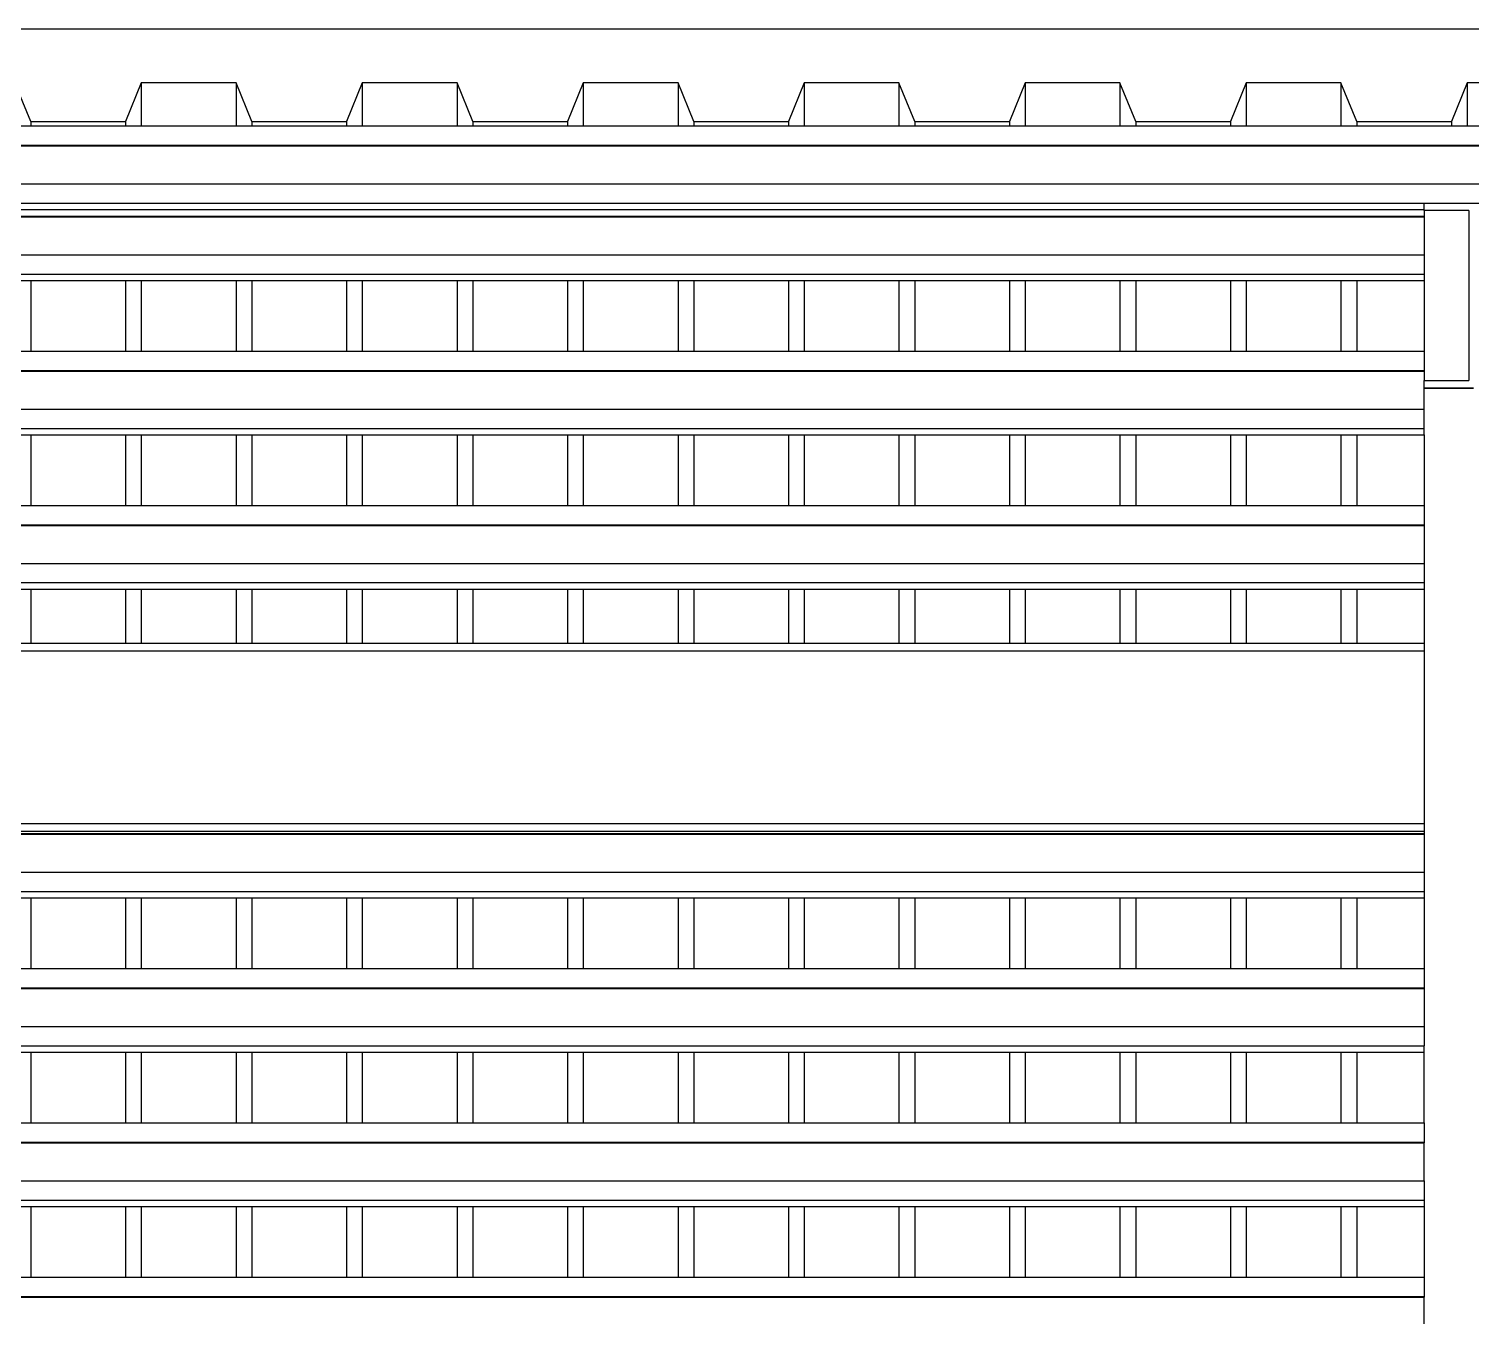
# Model space of a CAD drawing. Extents: x -101 to 101, y -14 to 18.
# Drawn here: x -41.995 to -40.152, y 10.823 to 12.469 of the extents above; entities that cross this region are included whole.
import ezdxf

# ---------------------------------------------------------------- set-up
doc = ezdxf.new("R2010")
doc.units = 0
doc.layers.get('0').update_dxf_attribs({"linetype": 'CONTINUOUS'})

msp = doc.modelspace()

# ---------------------------------------------------------------- linework, layer by layer
for p, q in [((-42.5577, 12.4686), (-39.4512, 12.4686)), ((-41.9929, 12.3502), (-42.0131, 12.3995)), ((-41.8517, 12.3995), (-41.8718, 12.3502)), ((-41.8517, 12.3995), (-41.8517, 12.3446)), ((-41.7306, 12.3995), (-41.8517, 12.3995)), ((-41.7306, 12.3995), (-41.7306, 12.3446)), ((-41.7105, 12.3502), (-41.7306, 12.3995)), ((-41.5693, 12.3995), (-41.5894, 12.3502)), ((-41.5693, 12.3995), (-41.5693, 12.3446)), ((-41.4482, 12.3995), (-41.5693, 12.3995)), ((-41.4482, 12.3995), (-41.4482, 12.3446)), ((-41.4281, 12.3502), (-41.4482, 12.3995)), ((-41.2868, 12.3995), (-41.307, 12.3502)), ((-41.2868, 12.3995), (-41.2868, 12.3446)), ((-41.1658, 12.3995), (-41.2868, 12.3995)), ((-41.1658, 12.3995), (-41.1658, 12.3446)), ((-41.1456, 12.3502), (-41.1658, 12.3995)), ((-41.0044, 12.3995), (-41.0246, 12.3502)), ((-41.0044, 12.3995), (-41.0044, 12.3446)), ((-40.8834, 12.3995), (-41.0044, 12.3995)), ((-40.8834, 12.3995), (-40.8834, 12.3446)), ((-40.8632, 12.3502), (-40.8834, 12.3995)), ((-40.722, 12.3995), (-40.7422, 12.3502)), ((-40.722, 12.3995), (-40.722, 12.3446)), ((-40.601, 12.3995), (-40.722, 12.3995)), ((-40.601, 12.3995), (-40.601, 12.3446)), ((-40.5808, 12.3502), (-40.601, 12.3995)), ((-40.4396, 12.3995), (-40.4598, 12.3502)), ((-40.4396, 12.3995), (-40.4396, 12.3446)), ((-40.3186, 12.3995), (-40.4396, 12.3995)), ((-40.3186, 12.3995), (-40.3186, 12.3446)), ((-40.2984, 12.3502), (-40.3186, 12.3995)), ((-40.1572, 12.3995), (-40.1774, 12.3502)), ((-40.1572, 12.3995), (-40.1572, 12.3446)), ((-40.0362, 12.3995), (-40.1572, 12.3995)), ((-41.9929, 12.3502), (-41.9929, 12.3446)), ((-41.9929, 12.3502), (-41.8718, 12.3502)), ((-41.8718, 12.3502), (-41.8718, 12.3446)), ((-41.7105, 12.3502), (-41.7105, 12.3446)), ((-41.7105, 12.3502), (-41.5894, 12.3502)), ((-41.5894, 12.3502), (-41.5894, 12.3446)), ((-41.4281, 12.3502), (-41.4281, 12.3446)), ((-41.4281, 12.3502), (-41.307, 12.3502)), ((-41.307, 12.3502), (-41.307, 12.3446)), ((-41.1456, 12.3502), (-41.1456, 12.3446)), ((-41.1456, 12.3502), (-41.0246, 12.3502)), ((-41.0246, 12.3502), (-41.0246, 12.3446)), ((-40.8632, 12.3502), (-40.8632, 12.3446)), ((-40.8632, 12.3502), (-40.7422, 12.3502)), ((-40.7422, 12.3502), (-40.7422, 12.3446)), ((-40.5808, 12.3502), (-40.5808, 12.3446)), ((-40.5808, 12.3502), (-40.4598, 12.3502)), ((-40.4598, 12.3502), (-40.4598, 12.3446)), ((-40.2984, 12.3502), (-40.2984, 12.3446)), ((-40.2984, 12.3502), (-40.1774, 12.3502)), ((-40.1774, 12.3502), (-40.1774, 12.3446)), ((-42.0131, 12.3446), (-41.9929, 12.3446)), ((-41.9929, 12.3446), (-41.8718, 12.3446)), ((-41.8718, 12.3446), (-41.8517, 12.3446)), ((-41.8517, 12.3446), (-41.7306, 12.3446)), ((-41.7306, 12.3446), (-41.7105, 12.3446)), ((-41.7105, 12.3446), (-41.5894, 12.3446)), ((-41.5894, 12.3446), (-41.5693, 12.3446)), ((-41.5693, 12.3446), (-41.4482, 12.3446)), ((-41.4482, 12.3446), (-41.4281, 12.3446)), ((-41.4281, 12.3446), (-41.307, 12.3446)), ((-41.307, 12.3446), (-41.2868, 12.3446)), ((-41.2868, 12.3446), (-41.1658, 12.3446)), ((-41.1658, 12.3446), (-41.1456, 12.3446)), ((-41.1456, 12.3446), (-41.0246, 12.3446)), ((-41.0246, 12.3446), (-41.0044, 12.3446)), ((-41.0044, 12.3446), (-40.8834, 12.3446)), ((-40.8834, 12.3446), (-40.8632, 12.3446)), ((-40.8632, 12.3446), (-40.7422, 12.3446)), ((-40.7422, 12.3446), (-40.722, 12.3446)), ((-40.722, 12.3446), (-40.601, 12.3446)), ((-40.601, 12.3446), (-40.5808, 12.3446)), ((-40.5808, 12.3446), (-40.4598, 12.3446)), ((-40.4598, 12.3446), (-40.4396, 12.3446)), ((-40.4396, 12.3446), (-40.3186, 12.3446)), ((-40.3186, 12.3446), (-40.2984, 12.3446)), ((-40.2984, 12.3446), (-40.1774, 12.3446)), ((-40.1774, 12.3446), (-40.1572, 12.3446)), ((-40.1572, 12.3446), (-40.0362, 12.3446)), ((-51.3423, 12.3199), (-33.3446, 12.3199)), ((-51.3423, 12.3191), (-33.3446, 12.3191)), ((-51.3423, 12.2706), (-33.3446, 12.2706)), ((-43.8423, 12.2459), (-40.2123, 12.2459)), ((-40.2123, 12.2459), (-40.0923, 12.2459)), ((-40.2123, 12.2377), (-40.2123, 12.2459)), ((-43.8423, 12.2377), (-40.2123, 12.2377)), ((-43.8423, 12.2292), (-40.2123, 12.2292)), ((-43.8423, 12.2284), (-40.2123, 12.2284)), ((-40.2123, 12.2363), (-40.2123, 12.2377)), ((-40.1554, 12.2363), (-40.2123, 12.2363)), ((-40.2123, 12.2363), (-40.2123, 12.2292)), ((-40.2123, 12.2292), (-40.2123, 12.2284)), ((-40.2123, 12.2284), (-40.2123, 12.1799)), ((-40.1554, 12.2363), (-40.1554, 12.0189)), ((-43.8423, 12.1799), (-40.2123, 12.1799)), ((-40.2123, 12.1799), (-40.2123, 12.1552)), ((-43.8423, 12.1552), (-40.2123, 12.1552)), ((-42.0131, 12.147), (-41.9929, 12.147)), ((-41.9929, 12.147), (-41.9929, 12.0566)), ((-41.9929, 12.147), (-41.8718, 12.147)), ((-41.8718, 12.147), (-41.8718, 12.0566)), ((-41.8718, 12.147), (-41.8517, 12.147)), ((-41.8517, 12.147), (-41.8517, 12.0566)), ((-41.8517, 12.147), (-41.7306, 12.147)), ((-41.7306, 12.147), (-41.7306, 12.0566)), ((-41.7306, 12.147), (-41.7105, 12.147)), ((-41.7105, 12.147), (-41.7105, 12.0566)), ((-41.7105, 12.147), (-41.5894, 12.147)), ((-41.5894, 12.147), (-41.5894, 12.0566)), ((-41.5894, 12.147), (-41.5693, 12.147)), ((-41.5693, 12.147), (-41.5693, 12.0566)), ((-41.5693, 12.147), (-41.4482, 12.147)), ((-41.4482, 12.147), (-41.4482, 12.0566)), ((-41.4482, 12.147), (-41.4281, 12.147)), ((-41.4281, 12.147), (-41.4281, 12.0566)), ((-41.4281, 12.147), (-41.307, 12.147)), ((-41.307, 12.147), (-41.307, 12.0566)), ((-41.307, 12.147), (-41.2868, 12.147)), ((-41.2868, 12.147), (-41.2868, 12.0566)), ((-41.2868, 12.147), (-41.1658, 12.147)), ((-41.1658, 12.147), (-41.1658, 12.0566)), ((-41.1658, 12.147), (-41.1456, 12.147)), ((-41.1456, 12.147), (-41.1456, 12.0566)), ((-41.1456, 12.147), (-41.0246, 12.147)), ((-41.0246, 12.147), (-41.0246, 12.0566)), ((-41.0246, 12.147), (-41.0044, 12.147)), ((-41.0044, 12.147), (-41.0044, 12.0566)), ((-41.0044, 12.147), (-40.8834, 12.147)), ((-40.8834, 12.147), (-40.8834, 12.0566)), ((-40.8834, 12.147), (-40.8632, 12.147)), ((-40.8632, 12.147), (-40.8632, 12.0566)), ((-40.8632, 12.147), (-40.7422, 12.147)), ((-40.7422, 12.147), (-40.7422, 12.0566)), ((-40.7422, 12.147), (-40.722, 12.147)), ((-40.722, 12.147), (-40.722, 12.0566)), ((-40.722, 12.147), (-40.601, 12.147)), ((-40.601, 12.147), (-40.601, 12.0566)), ((-40.601, 12.147), (-40.5808, 12.147)), ((-40.5808, 12.147), (-40.5808, 12.0566)), ((-40.5808, 12.147), (-40.4598, 12.147)), ((-40.4598, 12.147), (-40.4598, 12.0566)), ((-40.4598, 12.147), (-40.4396, 12.147)), ((-40.4396, 12.147), (-40.4396, 12.0566)), ((-40.4396, 12.147), (-40.3186, 12.147)), ((-40.3186, 12.147), (-40.3186, 12.0566)), ((-40.3186, 12.147), (-40.2984, 12.147)), ((-40.2984, 12.147), (-40.2984, 12.0566)), ((-40.2984, 12.147), (-40.2123, 12.147)), ((-40.2123, 12.1552), (-40.2123, 12.147)), ((-40.2123, 12.147), (-40.2123, 12.0566)), ((-42.0131, 12.0566), (-41.9929, 12.0566)), ((-41.9929, 12.0566), (-41.8718, 12.0566)), ((-41.8718, 12.0566), (-41.8517, 12.0566)), ((-41.8517, 12.0566), (-41.7306, 12.0566)), ((-41.7306, 12.0566), (-41.7105, 12.0566)), ((-41.7105, 12.0566), (-41.5894, 12.0566)), ((-41.5894, 12.0566), (-41.5693, 12.0566)), ((-41.5693, 12.0566), (-41.4482, 12.0566)), ((-41.4482, 12.0566), (-41.4281, 12.0566)), ((-41.4281, 12.0566), (-41.307, 12.0566)), ((-41.307, 12.0566), (-41.2868, 12.0566)), ((-41.2868, 12.0566), (-41.1658, 12.0566)), ((-41.1658, 12.0566), (-41.1456, 12.0566)), ((-41.1456, 12.0566), (-41.0246, 12.0566)), ((-41.0246, 12.0566), (-41.0044, 12.0566)), ((-41.0044, 12.0566), (-40.8834, 12.0566)), ((-40.8834, 12.0566), (-40.8632, 12.0566)), ((-40.8632, 12.0566), (-40.7422, 12.0566)), ((-40.7422, 12.0566), (-40.722, 12.0566)), ((-40.722, 12.0566), (-40.601, 12.0566)), ((-40.601, 12.0566), (-40.5808, 12.0566)), ((-40.5808, 12.0566), (-40.4598, 12.0566)), ((-40.4598, 12.0566), (-40.4396, 12.0566)), ((-40.4396, 12.0566), (-40.3186, 12.0566)), ((-40.3186, 12.0566), (-40.2984, 12.0566)), ((-40.2984, 12.0566), (-40.2123, 12.0566)), ((-40.2123, 12.0566), (-40.2123, 12.0319)), ((-43.8423, 12.0319), (-40.2123, 12.0319)), ((-43.8423, 12.0311), (-40.2123, 12.0311)), ((-40.2123, 12.0319), (-40.2123, 12.0311)), ((-40.2123, 12.0311), (-40.2123, 12.0189)), ((-40.2123, 12.0092), (-40.2123, 12.0189)), ((-40.2123, 12.0189), (-40.1554, 12.0189)), ((-40.1554, 12.0092), (-40.2123, 12.0092)), ((-40.2123, 12.0092), (-40.2123, 12.0089)), ((-40.1554, 12.0089), (-40.2123, 12.0089)), ((-40.2123, 11.9826), (-40.2123, 12.0089)), ((-40.1554, 12.0092), (-40.1554, 12.0089)), ((-40.1492, 12.0092), (-40.1554, 12.0092)), ((-40.1492, 12.0089), (-40.1554, 12.0089)), ((-43.8423, 11.9826), (-40.2123, 11.9826)), ((-40.2123, 11.9579), (-40.2123, 11.9826)), ((-43.8423, 11.9579), (-40.2123, 11.9579)), ((-42.0131, 11.9497), (-41.9929, 11.9497)), ((-41.9929, 11.9497), (-41.9929, 11.8593)), ((-41.9929, 11.9497), (-41.8718, 11.9497)), ((-41.8718, 11.9497), (-41.8718, 11.8593)), ((-41.8718, 11.9497), (-41.8517, 11.9497)), ((-41.8517, 11.9497), (-41.8517, 11.8593)), ((-41.8517, 11.9497), (-41.7306, 11.9497)), ((-41.7306, 11.9497), (-41.7306, 11.8593)), ((-41.7306, 11.9497), (-41.7105, 11.9497)), ((-41.7105, 11.9497), (-41.7105, 11.8593)), ((-41.7105, 11.9497), (-41.5894, 11.9497)), ((-41.5894, 11.9497), (-41.5894, 11.8593)), ((-41.5894, 11.9497), (-41.5693, 11.9497)), ((-41.5693, 11.9497), (-41.5693, 11.8593)), ((-41.5693, 11.9497), (-41.4482, 11.9497)), ((-41.4482, 11.9497), (-41.4482, 11.8593)), ((-41.4482, 11.9497), (-41.4281, 11.9497)), ((-41.4281, 11.9497), (-41.4281, 11.8593)), ((-41.4281, 11.9497), (-41.307, 11.9497)), ((-41.307, 11.9497), (-41.307, 11.8593)), ((-41.307, 11.9497), (-41.2868, 11.9497)), ((-41.2868, 11.9497), (-41.2868, 11.8593)), ((-41.2868, 11.9497), (-41.1658, 11.9497)), ((-41.1658, 11.9497), (-41.1658, 11.8593)), ((-41.1658, 11.9497), (-41.1456, 11.9497)), ((-41.1456, 11.9497), (-41.1456, 11.8593)), ((-41.1456, 11.9497), (-41.0246, 11.9497)), ((-41.0246, 11.9497), (-41.0246, 11.8593)), ((-41.0246, 11.9497), (-41.0044, 11.9497)), ((-41.0044, 11.9497), (-41.0044, 11.8593)), ((-41.0044, 11.9497), (-40.8834, 11.9497)), ((-40.8834, 11.9497), (-40.8834, 11.8593)), ((-40.8834, 11.9497), (-40.8632, 11.9497)), ((-40.8632, 11.9497), (-40.8632, 11.8593)), ((-40.8632, 11.9497), (-40.7422, 11.9497)), ((-40.7422, 11.9497), (-40.7422, 11.8593)), ((-40.7422, 11.9497), (-40.722, 11.9497)), ((-40.722, 11.9497), (-40.722, 11.8593)), ((-40.722, 11.9497), (-40.601, 11.9497)), ((-40.601, 11.9497), (-40.601, 11.8593)), ((-40.601, 11.9497), (-40.5808, 11.9497)), ((-40.5808, 11.9497), (-40.5808, 11.8593)), ((-40.5808, 11.9497), (-40.4598, 11.9497)), ((-40.4598, 11.9497), (-40.4598, 11.8593)), ((-40.4598, 11.9497), (-40.4396, 11.9497)), ((-40.4396, 11.9497), (-40.4396, 11.8593)), ((-40.4396, 11.9497), (-40.3186, 11.9497)), ((-40.3186, 11.9497), (-40.3186, 11.8593)), ((-40.3186, 11.9497), (-40.2984, 11.9497)), ((-40.2984, 11.9497), (-40.2984, 11.8593)), ((-40.2984, 11.9497), (-40.2123, 11.9497)), ((-40.2123, 11.9497), (-40.2123, 11.9579)), ((-40.2123, 11.9497), (-40.2123, 11.8593)), ((-42.0131, 11.8593), (-41.9929, 11.8593)), ((-41.9929, 11.8593), (-41.8718, 11.8593)), ((-41.8718, 11.8593), (-41.8517, 11.8593)), ((-41.8517, 11.8593), (-41.7306, 11.8593)), ((-41.7306, 11.8593), (-41.7105, 11.8593)), ((-41.7105, 11.8593), (-41.5894, 11.8593)), ((-41.5894, 11.8593), (-41.5693, 11.8593)), ((-41.5693, 11.8593), (-41.4482, 11.8593)), ((-41.4482, 11.8593), (-41.4281, 11.8593)), ((-41.4281, 11.8593), (-41.307, 11.8593)), ((-41.307, 11.8593), (-41.2868, 11.8593)), ((-41.2868, 11.8593), (-41.1658, 11.8593)), ((-41.1658, 11.8593), (-41.1456, 11.8593)), ((-41.1456, 11.8593), (-41.0246, 11.8593)), ((-41.0246, 11.8593), (-41.0044, 11.8593)), ((-41.0044, 11.8593), (-40.8834, 11.8593)), ((-40.8834, 11.8593), (-40.8632, 11.8593)), ((-40.8632, 11.8593), (-40.7422, 11.8593)), ((-40.7422, 11.8593), (-40.722, 11.8593)), ((-40.722, 11.8593), (-40.601, 11.8593)), ((-40.601, 11.8593), (-40.5808, 11.8593)), ((-40.5808, 11.8593), (-40.4598, 11.8593)), ((-40.4598, 11.8593), (-40.4396, 11.8593)), ((-40.4396, 11.8593), (-40.3186, 11.8593)), ((-40.3186, 11.8593), (-40.2984, 11.8593)), ((-40.2984, 11.8593), (-40.2123, 11.8593)), ((-40.2123, 11.8593), (-40.2123, 11.8346)), ((-43.8423, 11.8346), (-40.2123, 11.8346)), ((-43.8423, 11.8338), (-40.2123, 11.8338)), ((-40.2123, 11.8346), (-40.2123, 11.8338)), ((-40.2123, 11.8338), (-40.2123, 11.7853)), ((-43.8423, 11.7853), (-40.2123, 11.7853)), ((-40.2123, 11.7853), (-40.2123, 11.7607)), ((-43.8423, 11.7607), (-40.2123, 11.7607)), ((-40.2123, 11.7607), (-40.2123, 11.7524)), ((-42.0131, 11.7524), (-41.9929, 11.7524)), ((-41.9929, 11.7524), (-41.9929, 11.6828)), ((-41.9929, 11.7524), (-41.8718, 11.7524)), ((-41.8718, 11.7524), (-41.8718, 11.6828)), ((-41.8718, 11.7524), (-41.8517, 11.7524)), ((-41.8517, 11.7524), (-41.8517, 11.6828)), ((-41.8517, 11.7524), (-41.7306, 11.7524)), ((-41.7306, 11.7524), (-41.7306, 11.6828)), ((-41.7306, 11.7524), (-41.7105, 11.7524)), ((-41.7105, 11.7524), (-41.7105, 11.6828)), ((-41.7105, 11.7524), (-41.5894, 11.7524)), ((-41.5894, 11.7524), (-41.5894, 11.6828)), ((-41.5894, 11.7524), (-41.5693, 11.7524)), ((-41.5693, 11.7524), (-41.5693, 11.6828)), ((-41.5693, 11.7524), (-41.4482, 11.7524)), ((-41.4482, 11.7524), (-41.4482, 11.6828)), ((-41.4482, 11.7524), (-41.4281, 11.7524)), ((-41.4281, 11.7524), (-41.4281, 11.6828)), ((-41.4281, 11.7524), (-41.307, 11.7524)), ((-41.307, 11.7524), (-41.307, 11.6828)), ((-41.307, 11.7524), (-41.2868, 11.7524)), ((-41.2868, 11.7524), (-41.2868, 11.6828)), ((-41.2868, 11.7524), (-41.1658, 11.7524)), ((-41.1658, 11.7524), (-41.1658, 11.6828)), ((-41.1658, 11.7524), (-41.1456, 11.7524)), ((-41.1456, 11.7524), (-41.1456, 11.6828)), ((-41.1456, 11.7524), (-41.0246, 11.7524)), ((-41.0246, 11.7524), (-41.0246, 11.6828)), ((-41.0246, 11.7524), (-41.0044, 11.7524)), ((-41.0044, 11.7524), (-41.0044, 11.6828)), ((-41.0044, 11.7524), (-40.8834, 11.7524)), ((-40.8834, 11.7524), (-40.8834, 11.6828)), ((-40.8834, 11.7524), (-40.8632, 11.7524)), ((-40.8632, 11.7524), (-40.8632, 11.6828)), ((-40.8632, 11.7524), (-40.7422, 11.7524)), ((-40.7422, 11.7524), (-40.7422, 11.6828)), ((-40.7422, 11.7524), (-40.722, 11.7524)), ((-40.722, 11.7524), (-40.722, 11.6828)), ((-40.722, 11.7524), (-40.601, 11.7524)), ((-40.601, 11.7524), (-40.601, 11.6828)), ((-40.601, 11.7524), (-40.5808, 11.7524)), ((-40.5808, 11.7524), (-40.5808, 11.6828)), ((-40.5808, 11.7524), (-40.4598, 11.7524)), ((-40.4598, 11.7524), (-40.4598, 11.6828)), ((-40.4598, 11.7524), (-40.4396, 11.7524)), ((-40.4396, 11.7524), (-40.4396, 11.6828)), ((-40.4396, 11.7524), (-40.3186, 11.7524)), ((-40.3186, 11.7524), (-40.3186, 11.6828)), ((-40.3186, 11.7524), (-40.2984, 11.7524)), ((-40.2984, 11.7524), (-40.2984, 11.6828)), ((-40.2984, 11.7524), (-40.2123, 11.7524)), ((-40.2123, 11.7524), (-40.2123, 11.6828)), ((-40.2123, 11.673), (-43.8423, 11.673)), ((-41.9929, 11.6828), (-42.0131, 11.6828)), ((-41.8718, 11.6828), (-41.9929, 11.6828)), ((-41.8517, 11.6828), (-41.8718, 11.6828)), ((-41.7306, 11.6828), (-41.8517, 11.6828)), ((-41.7105, 11.6828), (-41.7306, 11.6828)), ((-41.5894, 11.6828), (-41.7105, 11.6828)), ((-41.5693, 11.6828), (-41.5894, 11.6828)), ((-41.4482, 11.6828), (-41.5693, 11.6828)), ((-41.4281, 11.6828), (-41.4482, 11.6828)), ((-41.307, 11.6828), (-41.4281, 11.6828)), ((-41.2868, 11.6828), (-41.307, 11.6828)), ((-41.1658, 11.6828), (-41.2868, 11.6828)), ((-41.1456, 11.6828), (-41.1658, 11.6828)), ((-41.0246, 11.6828), (-41.1456, 11.6828)), ((-41.0044, 11.6828), (-41.0246, 11.6828)), ((-40.8834, 11.6828), (-41.0044, 11.6828)), ((-40.8632, 11.6828), (-40.8834, 11.6828)), ((-40.7422, 11.6828), (-40.8632, 11.6828)), ((-40.722, 11.6828), (-40.7422, 11.6828)), ((-40.601, 11.6828), (-40.722, 11.6828)), ((-40.5808, 11.6828), (-40.601, 11.6828)), ((-40.4598, 11.6828), (-40.5808, 11.6828)), ((-40.4396, 11.6828), (-40.4598, 11.6828)), ((-40.3186, 11.6828), (-40.4396, 11.6828)), ((-40.2984, 11.6828), (-40.3186, 11.6828)), ((-40.2123, 11.6828), (-40.2984, 11.6828)), ((-40.2123, 11.6828), (-40.2123, 11.673)), ((-40.2123, 11.673), (-40.2123, 11.4526)), ((-40.2123, 11.4526), (-43.8423, 11.4526)), ((-40.2123, 11.4526), (-40.2123, 11.4428)), ((-40.2123, 11.4428), (-43.8423, 11.4428)), ((-43.8423, 11.4401), (-40.2123, 11.4401)), ((-43.8423, 11.4393), (-40.2123, 11.4393)), ((-40.2123, 11.4428), (-40.2123, 11.4401)), ((-40.2123, 11.4401), (-40.2123, 11.4393)), ((-40.2123, 11.4393), (-40.2123, 11.3908)), ((-43.8423, 11.3908), (-40.2123, 11.3908)), ((-40.2123, 11.3908), (-40.2123, 11.3661)), ((-43.8423, 11.3661), (-40.2123, 11.3661)), ((-42.0131, 11.3579), (-41.9929, 11.3579)), ((-41.9929, 11.3579), (-41.9929, 11.2675)), ((-41.9929, 11.3579), (-41.8718, 11.3579)), ((-41.8718, 11.3579), (-41.8718, 11.2675)), ((-41.8718, 11.3579), (-41.8517, 11.3579)), ((-41.8517, 11.3579), (-41.8517, 11.2675)), ((-41.8517, 11.3579), (-41.7306, 11.3579)), ((-41.7306, 11.3579), (-41.7306, 11.2675)), ((-41.7306, 11.3579), (-41.7105, 11.3579)), ((-41.7105, 11.3579), (-41.7105, 11.2675)), ((-41.7105, 11.3579), (-41.5894, 11.3579)), ((-41.5894, 11.3579), (-41.5894, 11.2675)), ((-41.5894, 11.3579), (-41.5693, 11.3579)), ((-41.5693, 11.3579), (-41.5693, 11.2675)), ((-41.5693, 11.3579), (-41.4482, 11.3579)), ((-41.4482, 11.3579), (-41.4482, 11.2675)), ((-41.4482, 11.3579), (-41.4281, 11.3579)), ((-41.4281, 11.3579), (-41.4281, 11.2675)), ((-41.4281, 11.3579), (-41.307, 11.3579)), ((-41.307, 11.3579), (-41.307, 11.2675)), ((-41.307, 11.3579), (-41.2868, 11.3579)), ((-41.2868, 11.3579), (-41.2868, 11.2675)), ((-41.2868, 11.3579), (-41.1658, 11.3579)), ((-41.1658, 11.3579), (-41.1658, 11.2675)), ((-41.1658, 11.3579), (-41.1456, 11.3579)), ((-41.1456, 11.3579), (-41.1456, 11.2675)), ((-41.1456, 11.3579), (-41.0246, 11.3579)), ((-41.0246, 11.3579), (-41.0246, 11.2675)), ((-41.0246, 11.3579), (-41.0044, 11.3579)), ((-41.0044, 11.3579), (-41.0044, 11.2675)), ((-41.0044, 11.3579), (-40.8834, 11.3579)), ((-40.8834, 11.3579), (-40.8834, 11.2675)), ((-40.8834, 11.3579), (-40.8632, 11.3579)), ((-40.8632, 11.3579), (-40.8632, 11.2675)), ((-40.8632, 11.3579), (-40.7422, 11.3579)), ((-40.7422, 11.3579), (-40.7422, 11.2675)), ((-40.7422, 11.3579), (-40.722, 11.3579)), ((-40.722, 11.3579), (-40.722, 11.2675)), ((-40.722, 11.3579), (-40.601, 11.3579)), ((-40.601, 11.3579), (-40.601, 11.2675)), ((-40.601, 11.3579), (-40.5808, 11.3579)), ((-40.5808, 11.3579), (-40.5808, 11.2675)), ((-40.5808, 11.3579), (-40.4598, 11.3579)), ((-40.4598, 11.3579), (-40.4598, 11.2675)), ((-40.4598, 11.3579), (-40.4396, 11.3579)), ((-40.4396, 11.3579), (-40.4396, 11.2675)), ((-40.4396, 11.3579), (-40.3186, 11.3579)), ((-40.3186, 11.3579), (-40.3186, 11.2675)), ((-40.3186, 11.3579), (-40.2984, 11.3579)), ((-40.2984, 11.3579), (-40.2984, 11.2675)), ((-40.2984, 11.3579), (-40.2123, 11.3579)), ((-40.2123, 11.3661), (-40.2123, 11.3579)), ((-40.2123, 11.3579), (-40.2123, 11.2675)), ((-42.0131, 11.2675), (-41.9929, 11.2675)), ((-41.9929, 11.2675), (-41.8718, 11.2675)), ((-41.8718, 11.2675), (-41.8517, 11.2675)), ((-41.8517, 11.2675), (-41.7306, 11.2675)), ((-41.7306, 11.2675), (-41.7105, 11.2675)), ((-41.7105, 11.2675), (-41.5894, 11.2675)), ((-41.5894, 11.2675), (-41.5693, 11.2675)), ((-41.5693, 11.2675), (-41.4482, 11.2675)), ((-41.4482, 11.2675), (-41.4281, 11.2675)), ((-41.4281, 11.2675), (-41.307, 11.2675)), ((-41.307, 11.2675), (-41.2868, 11.2675)), ((-41.2868, 11.2675), (-41.1658, 11.2675)), ((-41.1658, 11.2675), (-41.1456, 11.2675)), ((-41.1456, 11.2675), (-41.0246, 11.2675)), ((-41.0246, 11.2675), (-41.0044, 11.2675)), ((-41.0044, 11.2675), (-40.8834, 11.2675)), ((-40.8834, 11.2675), (-40.8632, 11.2675)), ((-40.8632, 11.2675), (-40.7422, 11.2675)), ((-40.7422, 11.2675), (-40.722, 11.2675)), ((-40.722, 11.2675), (-40.601, 11.2675)), ((-40.601, 11.2675), (-40.5808, 11.2675)), ((-40.5808, 11.2675), (-40.4598, 11.2675)), ((-40.4598, 11.2675), (-40.4396, 11.2675)), ((-40.4396, 11.2675), (-40.3186, 11.2675)), ((-40.3186, 11.2675), (-40.2984, 11.2675)), ((-40.2984, 11.2675), (-40.2123, 11.2675)), ((-40.2123, 11.2675), (-40.2123, 11.2428)), ((-43.8423, 11.2428), (-40.2123, 11.2428)), ((-43.8423, 11.242), (-40.2123, 11.242)), ((-40.2123, 11.2428), (-40.2123, 11.242)), ((-40.2123, 11.242), (-40.2123, 11.1935)), ((-43.8423, 11.1935), (-40.2123, 11.1935)), ((-40.2123, 11.1935), (-40.2123, 11.1688)), ((-43.8423, 11.1688), (-40.2123, 11.1688)), ((-42.0131, 11.1606), (-41.9929, 11.1606)), ((-41.9929, 11.1606), (-41.9929, 11.0702)), ((-41.9929, 11.1606), (-41.8718, 11.1606)), ((-41.8718, 11.1606), (-41.8718, 11.0702)), ((-41.8718, 11.1606), (-41.8517, 11.1606)), ((-41.8517, 11.1606), (-41.8517, 11.0702)), ((-41.8517, 11.1606), (-41.7306, 11.1606)), ((-41.7306, 11.1606), (-41.7306, 11.0702)), ((-41.7306, 11.1606), (-41.7105, 11.1606)), ((-41.7105, 11.1606), (-41.7105, 11.0702)), ((-41.7105, 11.1606), (-41.5894, 11.1606)), ((-41.5894, 11.1606), (-41.5894, 11.0702)), ((-41.5894, 11.1606), (-41.5693, 11.1606)), ((-41.5693, 11.1606), (-41.5693, 11.0702)), ((-41.5693, 11.1606), (-41.4482, 11.1606)), ((-41.4482, 11.1606), (-41.4482, 11.0702)), ((-41.4482, 11.1606), (-41.4281, 11.1606)), ((-41.4281, 11.1606), (-41.4281, 11.0702)), ((-41.4281, 11.1606), (-41.307, 11.1606)), ((-41.307, 11.1606), (-41.307, 11.0702)), ((-41.307, 11.1606), (-41.2868, 11.1606)), ((-41.2868, 11.1606), (-41.2868, 11.0702)), ((-41.2868, 11.1606), (-41.1658, 11.1606)), ((-41.1658, 11.1606), (-41.1658, 11.0702)), ((-41.1658, 11.1606), (-41.1456, 11.1606)), ((-41.1456, 11.1606), (-41.1456, 11.0702)), ((-41.1456, 11.1606), (-41.0246, 11.1606)), ((-41.0246, 11.1606), (-41.0246, 11.0702)), ((-41.0246, 11.1606), (-41.0044, 11.1606)), ((-41.0044, 11.1606), (-41.0044, 11.0702)), ((-41.0044, 11.1606), (-40.8834, 11.1606)), ((-40.8834, 11.1606), (-40.8834, 11.0702)), ((-40.8834, 11.1606), (-40.8632, 11.1606)), ((-40.8632, 11.1606), (-40.8632, 11.0702)), ((-40.8632, 11.1606), (-40.7422, 11.1606)), ((-40.7422, 11.1606), (-40.7422, 11.0702)), ((-40.7422, 11.1606), (-40.722, 11.1606)), ((-40.722, 11.1606), (-40.722, 11.0702)), ((-40.722, 11.1606), (-40.601, 11.1606)), ((-40.601, 11.1606), (-40.601, 11.0702)), ((-40.601, 11.1606), (-40.5808, 11.1606)), ((-40.5808, 11.1606), (-40.5808, 11.0702)), ((-40.5808, 11.1606), (-40.4598, 11.1606)), ((-40.4598, 11.1606), (-40.4598, 11.0702)), ((-40.4598, 11.1606), (-40.4396, 11.1606)), ((-40.4396, 11.1606), (-40.4396, 11.0702)), ((-40.4396, 11.1606), (-40.3186, 11.1606)), ((-40.3186, 11.1606), (-40.3186, 11.0702)), ((-40.3186, 11.1606), (-40.2984, 11.1606)), ((-40.2984, 11.1606), (-40.2984, 11.0702)), ((-40.2984, 11.1606), (-40.2123, 11.1606)), ((-40.2123, 11.1606), (-40.2123, 11.1688)), ((-40.2123, 11.0702), (-40.2123, 11.1606)), ((-42.0131, 11.0702), (-41.9929, 11.0702)), ((-41.9929, 11.0702), (-41.8718, 11.0702)), ((-41.8718, 11.0702), (-41.8517, 11.0702)), ((-41.8517, 11.0702), (-41.7306, 11.0702)), ((-41.7306, 11.0702), (-41.7105, 11.0702)), ((-41.7105, 11.0702), (-41.5894, 11.0702)), ((-41.5894, 11.0702), (-41.5693, 11.0702)), ((-41.5693, 11.0702), (-41.4482, 11.0702)), ((-41.4482, 11.0702), (-41.4281, 11.0702)), ((-41.4281, 11.0702), (-41.307, 11.0702)), ((-41.307, 11.0702), (-41.2868, 11.0702)), ((-41.2868, 11.0702), (-41.1658, 11.0702)), ((-41.1658, 11.0702), (-41.1456, 11.0702)), ((-41.1456, 11.0702), (-41.0246, 11.0702)), ((-41.0246, 11.0702), (-41.0044, 11.0702)), ((-41.0044, 11.0702), (-40.8834, 11.0702)), ((-40.8834, 11.0702), (-40.8632, 11.0702)), ((-40.8632, 11.0702), (-40.7422, 11.0702)), ((-40.7422, 11.0702), (-40.722, 11.0702)), ((-40.722, 11.0702), (-40.601, 11.0702)), ((-40.601, 11.0702), (-40.5808, 11.0702)), ((-40.5808, 11.0702), (-40.4598, 11.0702)), ((-40.4598, 11.0702), (-40.4396, 11.0702)), ((-40.4396, 11.0702), (-40.3186, 11.0702)), ((-40.3186, 11.0702), (-40.2984, 11.0702)), ((-40.2984, 11.0702), (-40.2123, 11.0702)), ((-40.2123, 11.0702), (-40.2123, 11.0455)), ((-43.8423, 11.0455), (-40.2123, 11.0455)), ((-43.8423, 11.0447), (-40.2123, 11.0447)), ((-40.2123, 11.0455), (-40.2123, 11.0447)), ((-40.2123, 10.9962), (-40.2123, 11.0447)), ((-43.8423, 10.9962), (-40.2123, 10.9962)), ((-40.2123, 10.9962), (-40.2123, 10.9715)), ((-43.8423, 10.9715), (-40.2123, 10.9715)), ((-40.2123, 10.9715), (-40.2123, 10.9633)), ((-42.0131, 10.9633), (-41.9929, 10.9633)), ((-41.9929, 10.9633), (-41.9929, 10.8729)), ((-41.9929, 10.9633), (-41.8718, 10.9633)), ((-41.8718, 10.9633), (-41.8718, 10.8729)), ((-41.8718, 10.9633), (-41.8517, 10.9633)), ((-41.8517, 10.9633), (-41.8517, 10.8729)), ((-41.8517, 10.9633), (-41.7306, 10.9633)), ((-41.7306, 10.9633), (-41.7306, 10.8729)), ((-41.7306, 10.9633), (-41.7105, 10.9633)), ((-41.7105, 10.9633), (-41.7105, 10.8729)), ((-41.7105, 10.9633), (-41.5894, 10.9633)), ((-41.5894, 10.9633), (-41.5894, 10.8729)), ((-41.5894, 10.9633), (-41.5693, 10.9633)), ((-41.5693, 10.9633), (-41.5693, 10.8729)), ((-41.5693, 10.9633), (-41.4482, 10.9633)), ((-41.4482, 10.9633), (-41.4482, 10.8729)), ((-41.4482, 10.9633), (-41.4281, 10.9633)), ((-41.4281, 10.9633), (-41.4281, 10.8729)), ((-41.4281, 10.9633), (-41.307, 10.9633)), ((-41.307, 10.9633), (-41.307, 10.8729)), ((-41.307, 10.9633), (-41.2868, 10.9633)), ((-41.2868, 10.9633), (-41.2868, 10.8729)), ((-41.2868, 10.9633), (-41.1658, 10.9633)), ((-41.1658, 10.9633), (-41.1658, 10.8729)), ((-41.1658, 10.9633), (-41.1456, 10.9633)), ((-41.1456, 10.9633), (-41.1456, 10.8729)), ((-41.1456, 10.9633), (-41.0246, 10.9633)), ((-41.0246, 10.9633), (-41.0246, 10.8729)), ((-41.0246, 10.9633), (-41.0044, 10.9633)), ((-41.0044, 10.9633), (-41.0044, 10.8729)), ((-41.0044, 10.9633), (-40.8834, 10.9633)), ((-40.8834, 10.9633), (-40.8834, 10.8729)), ((-40.8834, 10.9633), (-40.8632, 10.9633)), ((-40.8632, 10.9633), (-40.8632, 10.8729)), ((-40.8632, 10.9633), (-40.7422, 10.9633)), ((-40.7422, 10.9633), (-40.7422, 10.8729)), ((-40.7422, 10.9633), (-40.722, 10.9633)), ((-40.722, 10.9633), (-40.722, 10.8729)), ((-40.722, 10.9633), (-40.601, 10.9633)), ((-40.601, 10.9633), (-40.601, 10.8729)), ((-40.601, 10.9633), (-40.5808, 10.9633)), ((-40.5808, 10.9633), (-40.5808, 10.8729)), ((-40.5808, 10.9633), (-40.4598, 10.9633)), ((-40.4598, 10.9633), (-40.4598, 10.8729)), ((-40.4598, 10.9633), (-40.4396, 10.9633)), ((-40.4396, 10.9633), (-40.4396, 10.8729)), ((-40.4396, 10.9633), (-40.3186, 10.9633)), ((-40.3186, 10.9633), (-40.3186, 10.8729)), ((-40.3186, 10.9633), (-40.2984, 10.9633)), ((-40.2984, 10.9633), (-40.2984, 10.8729)), ((-40.2984, 10.9633), (-40.2123, 10.9633)), ((-40.2123, 10.9633), (-40.2123, 10.8729)), ((-42.0131, 10.8729), (-41.9929, 10.8729)), ((-41.9929, 10.8729), (-41.8718, 10.8729)), ((-41.8718, 10.8729), (-41.8517, 10.8729)), ((-41.8517, 10.8729), (-41.7306, 10.8729)), ((-41.7306, 10.8729), (-41.7105, 10.8729)), ((-41.7105, 10.8729), (-41.5894, 10.8729)), ((-41.5894, 10.8729), (-41.5693, 10.8729)), ((-41.5693, 10.8729), (-41.4482, 10.8729)), ((-41.4482, 10.8729), (-41.4281, 10.8729)), ((-41.4281, 10.8729), (-41.307, 10.8729)), ((-41.307, 10.8729), (-41.2868, 10.8729)), ((-41.2868, 10.8729), (-41.1658, 10.8729)), ((-41.1658, 10.8729), (-41.1456, 10.8729)), ((-41.1456, 10.8729), (-41.0246, 10.8729)), ((-41.0246, 10.8729), (-41.0044, 10.8729)), ((-41.0044, 10.8729), (-40.8834, 10.8729)), ((-40.8834, 10.8729), (-40.8632, 10.8729)), ((-40.8632, 10.8729), (-40.7422, 10.8729)), ((-40.7422, 10.8729), (-40.722, 10.8729)), ((-40.722, 10.8729), (-40.601, 10.8729)), ((-40.601, 10.8729), (-40.5808, 10.8729)), ((-40.5808, 10.8729), (-40.4598, 10.8729)), ((-40.4598, 10.8729), (-40.4396, 10.8729)), ((-40.4396, 10.8729), (-40.3186, 10.8729)), ((-40.3186, 10.8729), (-40.2984, 10.8729)), ((-40.2984, 10.8729), (-40.2123, 10.8729)), ((-40.2123, 10.8729), (-40.2123, 10.8482)), ((-43.8423, 10.8482), (-40.2123, 10.8482)), ((-43.8423, 10.8474), (-40.2123, 10.8474)), ((-40.2123, 10.8482), (-40.2123, 10.8474)), ((-40.2123, 10.7989), (-40.2123, 10.8474))]:
    msp.add_line(p, q)

doc.saveas('drawing.dxf')
